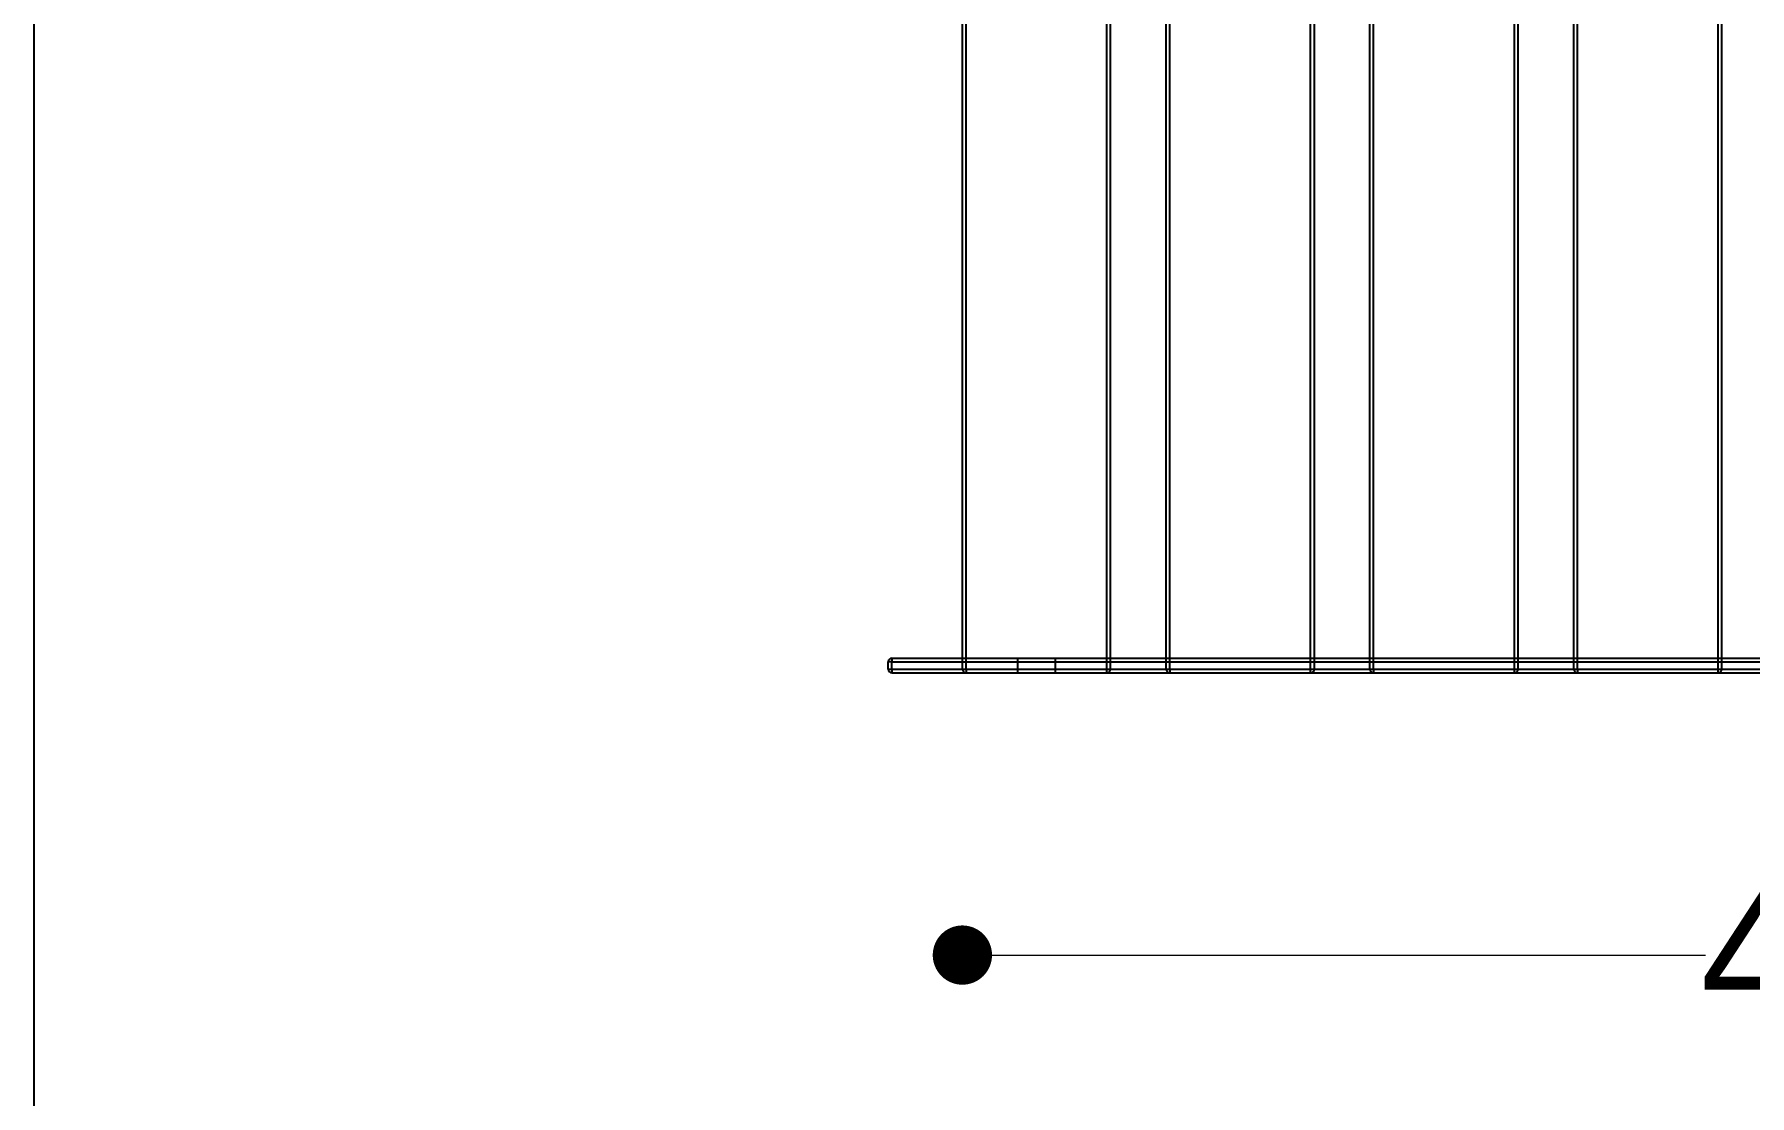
# Model space of a CAD drawing. Header units: millimetres. Extents: x 10366 to 13995, y 24552 to 29685.
# Drawn here: x 10366.2 to 10829.2, y 25166.2 to 25452.7 of the extents above; entities that cross this region are included whole.
import ezdxf

# ---------------------------------------------------------------- set-up
doc = ezdxf.new("R2010")
doc.units = ezdxf.units.MM
doc.header["$LTSCALE"] = 3
doc.layers.add('DomyÅ›lna', color=7, linetype='Continuous')
doc.layers.add('Hidden_lines', color=7, linetype='Continuous')
doc.styles.get("Standard").update_dxf_attribs({"font": 'arial.ttf'})
doc.dimstyles.new('MATEUSZ', dxfattribs={"dimtxt": 35, "dimasz": 16, "dimexe": 0.18, "dimexo": 0.0625, "dimgap": 0.09, "dimtad": 0, "dimdec": 0, "dimdsep": 46, "dimtxsty": 'Standard', "dimblk": 'DOT', "dimcen": 0.09, "dimse1": 1, "dimse2": 1, "dimadec": 0, "dimazin": 0, "dimtfac": 1, "dimtdec": 0, "dimtofl": 0, "dimtmove": 0, "dimatfit": 3, "dimfxl": 1, "dimtolj": 1, "dimtzin": 0, "dimlwd": 9, "dimlwe": 9, "dimarcsym": 0})

# ---------------------------------------------------------------- blocks, each defined once
blk = doc.blocks.new('_Dot')
at = {"color": 0, "linetype": 'ByBlock', "lineweight": -2}
blk.add_line((-0.5, 0), (-1, 0), dxfattribs=at)
at = {"color": 0, "linetype": 'ByBlock', "const_width": 0.5}
blk.add_lwpolyline([(-0.25, 0, 1), (0.25, 0, 1)], format="xyb", close=True, dxfattribs=at)
blk = doc.blocks.new('*D30')
at = {"color": 0, "lineweight": 9, "transparency": 16777216}
for p, q in [((10632.69, 25204.18), (10817.29, 25204.18)), ((11080.69, 25204.18), (10896.09, 25204.18))]:
    blk.add_line(p, q, dxfattribs=at)
at = {"layer": 'Defpoints', "color": 0, "transparency": 16777216}
for p in [(10616.69, 25284.35), (11096.69, 25284.35), (11096.69, 25204.18)]:
    blk.add_point(p, dxfattribs=at)
at = {"color": 0, "lineweight": 9, "transparency": 16777216, "xscale": 16, "yscale": 16, "zscale": 16, "rotation": 180}
blk.add_blockref('_Dot', (10616.69, 25204.18), dxfattribs=at)
at = {"color": 0, "lineweight": 9, "transparency": 16777216, "xscale": 16, "yscale": 16, "zscale": 16}
blk.add_blockref('_Dot', (11096.69, 25204.18), dxfattribs=at)
at = {"color": 0, "transparency": 16777216, "insert": (10856.69, 25204.18), "char_height": 35, "attachment_point": 5}
blk.add_mtext('\\A1;480', dxfattribs=at)

msp = doc.modelspace()

# ---------------------------------------------------------------- linework, layer by layer
msp.add_lwpolyline([(10366.2, 24552.48), (10366.2, 29684.64), (13995, 29684.64), (13995, 24552.48)], close=True)
at = {"layer": 'DomyÅ›lna'}
for p, q in [((10616.69, 25283.35), (10616.69, 25729.35)), ((10616.69, 25283.35), (10616.69, 25729.35)), ((10616.69, 25283.35), (10616.69, 25729.35)), ((10617.69, 25283.35), (10617.69, 25729.35)), ((10617.69, 25283.35), (10617.69, 25729.35)), ((10617.69, 25283.35), (10617.69, 25729.35)), ((10655.69, 25283.35), (10655.69, 25729.35)), ((10655.69, 25283.35), (10655.69, 25729.35)), ((10655.69, 25283.35), (10655.69, 25729.35)), ((10656.69, 25283.35), (10656.69, 25729.35)), ((10656.69, 25283.35), (10656.69, 25729.35)), ((10656.69, 25283.35), (10656.69, 25729.35)), ((10671.69, 25283.35), (10671.69, 25729.35)), ((10671.69, 25283.35), (10671.69, 25729.35)), ((10671.69, 25283.35), (10671.69, 25729.35)), ((10672.69, 25283.35), (10672.69, 25729.35)), ((10672.69, 25283.35), (10672.69, 25729.35)), ((10672.69, 25283.35), (10672.69, 25729.35)), ((10710.69, 25283.35), (10710.69, 25729.35)), ((10710.69, 25283.35), (10710.69, 25729.35)), ((10710.69, 25283.35), (10710.69, 25729.35)), ((10711.69, 25283.35), (10711.69, 25729.35)), ((10711.69, 25283.35), (10711.69, 25729.35)), ((10711.69, 25283.35), (10711.69, 25729.35)), ((10726.69, 25283.35), (10726.69, 25729.35)), ((10726.69, 25283.35), (10726.69, 25729.35)), ((10726.69, 25283.35), (10726.69, 25729.35)), ((10727.69, 25283.35), (10727.69, 25729.35)), ((10727.69, 25283.35), (10727.69, 25729.35)), ((10727.69, 25283.35), (10727.69, 25729.35)), ((10765.69, 25283.35), (10765.69, 25729.35)), ((10765.69, 25283.35), (10765.69, 25729.35)), ((10765.69, 25283.35), (10765.69, 25729.35)), ((10766.69, 25283.35), (10766.69, 25729.35)), ((10766.69, 25283.35), (10766.69, 25729.35)), ((10766.69, 25283.35), (10766.69, 25729.35)), ((10781.69, 25283.35), (10781.69, 25729.35)), ((10781.69, 25283.35), (10781.69, 25729.35)), ((10781.69, 25283.35), (10781.69, 25729.35)), ((10782.69, 25283.35), (10782.69, 25729.35)), ((10782.69, 25283.35), (10782.69, 25729.35)), ((10782.69, 25283.35), (10782.69, 25729.35)), ((10820.69, 25283.35), (10820.69, 25729.35)), ((10820.69, 25283.35), (10820.69, 25729.35)), ((10820.69, 25283.35), (10820.69, 25729.35)), ((10821.69, 25283.35), (10821.69, 25729.35)), ((10821.69, 25283.35), (10821.69, 25729.35)), ((10821.69, 25283.35), (10821.69, 25729.35)), ((10597.69, 25284.35), (11115.69, 25284.35)), ((10596.69, 25281.35), (10596.69, 25283.35)), ((10597.69, 25281.35), (10597.69, 25283.35)), ((10597.69, 25283.35), (11115.69, 25283.35)), ((10597.69, 25281.35), (11115.69, 25281.35)), ((10597.69, 25280.35), (11115.69, 25280.35))]:
    msp.add_line(p, q, dxfattribs=at)
for points in [[(10597.69, 25284.35, 0), (10597.69, 25284.35, 0), (10597.69, 25284.35, 0), (10597.69, 25284.35, 0), (10597.69, 25284.35, 0), (10597.69, 25284.35, 0), (10597.69, 25284.35, 0), (10597.69, 25284.35, 0), (10597.69, 25284.35, 0), (10597.69, 25284.35, 0), (10597.69, 25284.35, 0), (10597.69, 25284.35, 0), (10597.69, 25284.35, 0), (10597.69, 25284.35, 0), (10597.69, 25284.34, 0), (10597.69, 25284.32, 0), (10597.69, 25284.22, 0), (10597.69, 25283.35, 0)], [(10597.69, 25283.35, 0), (10596.69, 25283.35, 0)], [(10596.69, 25281.35, 0), (10596.69, 25281.35, 0), (10596.69, 25281.35, 0), (10596.69, 25281.35, 0), (10596.69, 25281.35, 0), (10596.69, 25281.35, 0), (10596.69, 25281.35, 0), (10596.69, 25281.35, 0), (10596.69, 25281.35, 0), (10596.69, 25281.35, 0), (10596.69, 25281.35, 0), (10596.69, 25281.35, 0), (10596.69, 25281.35, 0), (10596.69, 25281.35, 0), (10596.69, 25281.35, 0), (10596.72, 25281.35, 0), (10596.81, 25281.35, 0), (10597.69, 25281.35, 0)], [(10597.69, 25281.35, 0), (10597.69, 25280.35, 0)], [(10655.69, 25280.35, 0), (10655.69, 25280.35, 0), (10655.69, 25280.35, 0), (10655.69, 25280.35, 0), (10655.69, 25280.35, 0), (10655.69, 25280.35, 0), (10655.69, 25280.35, 0), (10655.69, 25280.35, 0), (10655.69, 25280.35, 0), (10655.69, 25280.35, 0), (10655.69, 25280.35, 0), (10655.69, 25280.35, 0), (10655.69, 25280.35, 0), (10655.69, 25280.35, 0), (10655.69, 25280.35, 0), (10655.69, 25280.38, 0), (10655.69, 25280.47, 0), (10655.69, 25281.35, 0)], [(10655.69, 25280.35, 0), (10655.69, 25280.35, 0), (10655.69, 25280.35, 0), (10655.69, 25280.35, 0), (10655.69, 25280.35, 0), (10655.69, 25280.35, 0), (10655.69, 25280.35, 0), (10655.69, 25280.35, 0), (10655.69, 25280.35, 0), (10655.69, 25280.35, 0), (10655.69, 25280.35, 0), (10655.69, 25280.35, 0), (10655.69, 25280.35, 0), (10655.69, 25280.35, 0), (10655.69, 25280.35, 0), (10655.69, 25280.38, 0), (10655.69, 25280.47, 0), (10655.69, 25281.35, 0)], [(10655.69, 25280.35, 0), (10655.69, 25280.35, 0), (10655.69, 25280.35, 0), (10655.69, 25280.35, 0), (10655.69, 25280.35, 0), (10655.69, 25280.35, 0), (10655.69, 25280.35, 0), (10655.69, 25280.35, 0), (10655.69, 25280.35, 0), (10655.69, 25280.35, 0), (10655.69, 25280.35, 0), (10655.69, 25280.35, 0), (10655.69, 25280.35, 0), (10655.69, 25280.35, 0), (10655.69, 25280.35, 0), (10655.69, 25280.38, 0), (10655.69, 25280.47, 0), (10655.69, 25281.35, 0)], [(10710.69, 25280.35, 0), (10710.69, 25280.35, 0), (10710.69, 25280.35, 0), (10710.69, 25280.35, 0), (10710.69, 25280.35, 0), (10710.69, 25280.35, 0), (10710.69, 25280.35, 0), (10710.69, 25280.35, 0), (10710.69, 25280.35, 0), (10710.69, 25280.35, 0), (10710.69, 25280.35, 0), (10710.69, 25280.35, 0), (10710.69, 25280.35, 0), (10710.69, 25280.35, 0), (10710.69, 25280.35, 0), (10710.69, 25280.38, 0), (10710.69, 25280.47, 0), (10710.69, 25281.35, 0)], [(10710.69, 25280.35, 0), (10710.69, 25280.35, 0), (10710.69, 25280.35, 0), (10710.69, 25280.35, 0), (10710.69, 25280.35, 0), (10710.69, 25280.35, 0), (10710.69, 25280.35, 0), (10710.69, 25280.35, 0), (10710.69, 25280.35, 0), (10710.69, 25280.35, 0), (10710.69, 25280.35, 0), (10710.69, 25280.35, 0), (10710.69, 25280.35, 0), (10710.69, 25280.35, 0), (10710.69, 25280.35, 0), (10710.69, 25280.38, 0), (10710.69, 25280.47, 0), (10710.69, 25281.35, 0)], [(10710.69, 25280.35, 0), (10710.69, 25280.35, 0), (10710.69, 25280.35, 0), (10710.69, 25280.35, 0), (10710.69, 25280.35, 0), (10710.69, 25280.35, 0), (10710.69, 25280.35, 0), (10710.69, 25280.35, 0), (10710.69, 25280.35, 0), (10710.69, 25280.35, 0), (10710.69, 25280.35, 0), (10710.69, 25280.35, 0), (10710.69, 25280.35, 0), (10710.69, 25280.35, 0), (10710.69, 25280.35, 0), (10710.69, 25280.38, 0), (10710.69, 25280.47, 0), (10710.69, 25281.35, 0)], [(10765.69, 25280.35, 0), (10765.69, 25280.35, 0), (10765.69, 25280.35, 0), (10765.69, 25280.35, 0), (10765.69, 25280.35, 0), (10765.69, 25280.35, 0), (10765.69, 25280.35, 0), (10765.69, 25280.35, 0), (10765.69, 25280.35, 0), (10765.69, 25280.35, 0), (10765.69, 25280.35, 0), (10765.69, 25280.35, 0), (10765.69, 25280.35, 0), (10765.69, 25280.35, 0), (10765.69, 25280.35, 0), (10765.69, 25280.38, 0), (10765.69, 25280.47, 0), (10765.69, 25281.35, 0)], [(10765.69, 25280.35, 0), (10765.69, 25280.35, 0), (10765.69, 25280.35, 0), (10765.69, 25280.35, 0), (10765.69, 25280.35, 0), (10765.69, 25280.35, 0), (10765.69, 25280.35, 0), (10765.69, 25280.35, 0), (10765.69, 25280.35, 0), (10765.69, 25280.35, 0), (10765.69, 25280.35, 0), (10765.69, 25280.35, 0), (10765.69, 25280.35, 0), (10765.69, 25280.35, 0), (10765.69, 25280.35, 0), (10765.69, 25280.38, 0), (10765.69, 25280.47, 0), (10765.69, 25281.35, 0)], [(10765.69, 25280.35, 0), (10765.69, 25280.35, 0), (10765.69, 25280.35, 0), (10765.69, 25280.35, 0), (10765.69, 25280.35, 0), (10765.69, 25280.35, 0), (10765.69, 25280.35, 0), (10765.69, 25280.35, 0), (10765.69, 25280.35, 0), (10765.69, 25280.35, 0), (10765.69, 25280.35, 0), (10765.69, 25280.35, 0), (10765.69, 25280.35, 0), (10765.69, 25280.35, 0), (10765.69, 25280.35, 0), (10765.69, 25280.38, 0), (10765.69, 25280.47, 0), (10765.69, 25281.35, 0)], [(10820.69, 25280.35, 0), (10820.69, 25280.35, 0), (10820.69, 25280.35, 0), (10820.69, 25280.35, 0), (10820.69, 25280.35, 0), (10820.69, 25280.35, 0), (10820.69, 25280.35, 0), (10820.69, 25280.35, 0), (10820.69, 25280.35, 0), (10820.69, 25280.35, 0), (10820.69, 25280.35, 0), (10820.69, 25280.35, 0), (10820.69, 25280.35, 0), (10820.69, 25280.35, 0), (10820.69, 25280.35, 0), (10820.69, 25280.38, 0), (10820.69, 25280.47, 0), (10820.69, 25281.35, 0)], [(10820.69, 25280.35, 0), (10820.69, 25280.35, 0), (10820.69, 25280.35, 0), (10820.69, 25280.35, 0), (10820.69, 25280.35, 0), (10820.69, 25280.35, 0), (10820.69, 25280.35, 0), (10820.69, 25280.35, 0), (10820.69, 25280.35, 0), (10820.69, 25280.35, 0), (10820.69, 25280.35, 0), (10820.69, 25280.35, 0), (10820.69, 25280.35, 0), (10820.69, 25280.35, 0), (10820.69, 25280.35, 0), (10820.69, 25280.38, 0), (10820.69, 25280.47, 0), (10820.69, 25281.35, 0)], [(10820.69, 25280.35, 0), (10820.69, 25280.35, 0), (10820.69, 25280.35, 0), (10820.69, 25280.35, 0), (10820.69, 25280.35, 0), (10820.69, 25280.35, 0), (10820.69, 25280.35, 0), (10820.69, 25280.35, 0), (10820.69, 25280.35, 0), (10820.69, 25280.35, 0), (10820.69, 25280.35, 0), (10820.69, 25280.35, 0), (10820.69, 25280.35, 0), (10820.69, 25280.35, 0), (10820.69, 25280.35, 0), (10820.69, 25280.38, 0), (10820.69, 25280.47, 0), (10820.69, 25281.35, 0)]]:
    msp.add_polyline3d(points, dxfattribs=at)
for centre, start, end in [((10597.69, 25283.35), 90, 180), ((10597.69, 25281.35), 180, 270), ((10617.69, 25281.35), 180, 270), ((10617.69, 25281.35), 180, 270), ((10617.69, 25281.35), 180, 270), ((10617.69, 25281.35), 180, 270), ((10672.69, 25281.35), 180, 270), ((10672.69, 25281.35), 180, 270), ((10672.69, 25281.35), 180, 270), ((10672.69, 25281.35), 180, 270), ((10727.69, 25281.35), 180, 270), ((10727.69, 25281.35), 180, 270), ((10727.69, 25281.35), 180, 270), ((10727.69, 25281.35), 180, 270), ((10782.69, 25281.35), 180, 270), ((10782.69, 25281.35), 180, 270), ((10782.69, 25281.35), 180, 270), ((10782.69, 25281.35), 180, 270)]:
    msp.add_arc(centre, 1, start, end, dxfattribs=at)
at = {"layer": 'Hidden_lines'}
for p, q in [((10616.69, 25281.35), (10616.69, 25284.35)), ((10617.69, 25281.35), (10617.69, 25284.35)), ((10631.69, 25280.35), (10631.69, 25284.35)), ((10641.69, 25284.35), (10641.69, 25280.35)), ((10655.69, 25281.35), (10655.69, 25284.35)), ((10656.69, 25281.35), (10656.69, 25284.35)), ((10671.69, 25281.35), (10671.69, 25284.35)), ((10672.69, 25281.35), (10672.69, 25284.35)), ((10710.69, 25281.35), (10710.69, 25284.35)), ((10711.69, 25281.35), (10711.69, 25284.35)), ((10726.69, 25281.35), (10726.69, 25284.35)), ((10727.69, 25281.35), (10727.69, 25284.35)), ((10765.69, 25281.35), (10765.69, 25284.35)), ((10766.69, 25281.35), (10766.69, 25284.35)), ((10781.69, 25281.35), (10781.69, 25284.35)), ((10782.69, 25281.35), (10782.69, 25284.35)), ((10820.69, 25281.35), (10820.69, 25284.35)), ((10821.69, 25281.35), (10821.69, 25284.35)), ((10616.69, 25281.35), (10616.69, 25283.35)), ((10616.69, 25281.35), (10616.69, 25283.35)), ((10616.69, 25281.35), (10616.69, 25283.35)), ((10617.69, 25281.35), (10617.69, 25283.35)), ((10617.69, 25281.35), (10617.69, 25283.35)), ((10617.69, 25281.35), (10617.69, 25283.35)), ((10655.69, 25281.35), (10655.69, 25283.35)), ((10655.69, 25281.35), (10655.69, 25283.35)), ((10655.69, 25281.35), (10655.69, 25283.35)), ((10656.69, 25281.35), (10656.69, 25283.35)), ((10656.69, 25281.35), (10656.69, 25283.35)), ((10656.69, 25281.35), (10656.69, 25283.35)), ((10671.69, 25281.35), (10671.69, 25283.35)), ((10671.69, 25281.35), (10671.69, 25283.35)), ((10671.69, 25281.35), (10671.69, 25283.35)), ((10672.69, 25281.35), (10672.69, 25283.35)), ((10672.69, 25281.35), (10672.69, 25283.35)), ((10672.69, 25281.35), (10672.69, 25283.35)), ((10710.69, 25281.35), (10710.69, 25283.35)), ((10710.69, 25281.35), (10710.69, 25283.35)), ((10710.69, 25281.35), (10710.69, 25283.35)), ((10711.69, 25281.35), (10711.69, 25283.35)), ((10711.69, 25281.35), (10711.69, 25283.35)), ((10711.69, 25281.35), (10711.69, 25283.35)), ((10726.69, 25281.35), (10726.69, 25283.35)), ((10726.69, 25281.35), (10726.69, 25283.35)), ((10726.69, 25281.35), (10726.69, 25283.35)), ((10727.69, 25281.35), (10727.69, 25283.35)), ((10727.69, 25281.35), (10727.69, 25283.35)), ((10727.69, 25281.35), (10727.69, 25283.35)), ((10765.69, 25281.35), (10765.69, 25283.35)), ((10765.69, 25281.35), (10765.69, 25283.35)), ((10765.69, 25281.35), (10765.69, 25283.35)), ((10766.69, 25281.35), (10766.69, 25283.35)), ((10766.69, 25281.35), (10766.69, 25283.35)), ((10766.69, 25281.35), (10766.69, 25283.35)), ((10781.69, 25281.35), (10781.69, 25283.35)), ((10781.69, 25281.35), (10781.69, 25283.35)), ((10781.69, 25281.35), (10781.69, 25283.35)), ((10782.69, 25281.35), (10782.69, 25283.35)), ((10782.69, 25281.35), (10782.69, 25283.35)), ((10782.69, 25281.35), (10782.69, 25283.35)), ((10820.69, 25281.35), (10820.69, 25283.35)), ((10820.69, 25281.35), (10820.69, 25283.35)), ((10820.69, 25281.35), (10820.69, 25283.35)), ((10821.69, 25281.35), (10821.69, 25283.35)), ((10821.69, 25281.35), (10821.69, 25283.35)), ((10821.69, 25281.35), (10821.69, 25283.35))]:
    msp.add_line(p, q, dxfattribs=at)
for points in [[(10617.69, 25281.35, 0), (10617.69, 25280.35, 0)], [(10617.69, 25281.35, 0), (10617.69, 25280.35, 0)], [(10617.69, 25281.35, 0), (10617.69, 25280.35, 0)], [(10617.69, 25281.35, 0), (10617.69, 25280.35, 0)], [(10655.69, 25280.35, 0), (10655.69, 25280.35, 0), (10655.69, 25280.35, 0), (10655.69, 25280.35, 0), (10655.69, 25280.35, 0), (10655.69, 25280.35, 0), (10655.69, 25280.35, 0), (10655.69, 25280.35, 0), (10655.69, 25280.35, 0), (10655.69, 25280.35, 0), (10655.69, 25280.35, 0), (10655.69, 25280.35, 0), (10655.69, 25280.35, 0), (10655.69, 25280.35, 0), (10655.69, 25280.35, 0), (10655.69, 25280.38, 0), (10655.69, 25280.47, 0), (10655.69, 25281.35, 0)], [(10672.69, 25281.35, 0), (10672.69, 25280.35, 0)], [(10672.69, 25281.35, 0), (10672.69, 25280.35, 0)], [(10672.69, 25281.35, 0), (10672.69, 25280.35, 0)], [(10672.69, 25281.35, 0), (10672.69, 25280.35, 0)], [(10710.69, 25280.35, 0), (10710.69, 25280.35, 0), (10710.69, 25280.35, 0), (10710.69, 25280.35, 0), (10710.69, 25280.35, 0), (10710.69, 25280.35, 0), (10710.69, 25280.35, 0), (10710.69, 25280.35, 0), (10710.69, 25280.35, 0), (10710.69, 25280.35, 0), (10710.69, 25280.35, 0), (10710.69, 25280.35, 0), (10710.69, 25280.35, 0), (10710.69, 25280.35, 0), (10710.69, 25280.35, 0), (10710.69, 25280.38, 0), (10710.69, 25280.47, 0), (10710.69, 25281.35, 0)], [(10727.69, 25281.35, 0), (10727.69, 25280.35, 0)], [(10727.69, 25281.35, 0), (10727.69, 25280.35, 0)], [(10727.69, 25281.35, 0), (10727.69, 25280.35, 0)], [(10727.69, 25281.35, 0), (10727.69, 25280.35, 0)], [(10765.69, 25280.35, 0), (10765.69, 25280.35, 0), (10765.69, 25280.35, 0), (10765.69, 25280.35, 0), (10765.69, 25280.35, 0), (10765.69, 25280.35, 0), (10765.69, 25280.35, 0), (10765.69, 25280.35, 0), (10765.69, 25280.35, 0), (10765.69, 25280.35, 0), (10765.69, 25280.35, 0), (10765.69, 25280.35, 0), (10765.69, 25280.35, 0), (10765.69, 25280.35, 0), (10765.69, 25280.35, 0), (10765.69, 25280.38, 0), (10765.69, 25280.47, 0), (10765.69, 25281.35, 0)], [(10782.69, 25281.35, 0), (10782.69, 25280.35, 0)], [(10782.69, 25281.35, 0), (10782.69, 25280.35, 0)], [(10782.69, 25281.35, 0), (10782.69, 25280.35, 0)], [(10782.69, 25281.35, 0), (10782.69, 25280.35, 0)], [(10820.69, 25280.35, 0), (10820.69, 25280.35, 0), (10820.69, 25280.35, 0), (10820.69, 25280.35, 0), (10820.69, 25280.35, 0), (10820.69, 25280.35, 0), (10820.69, 25280.35, 0), (10820.69, 25280.35, 0), (10820.69, 25280.35, 0), (10820.69, 25280.35, 0), (10820.69, 25280.35, 0), (10820.69, 25280.35, 0), (10820.69, 25280.35, 0), (10820.69, 25280.35, 0), (10820.69, 25280.35, 0), (10820.69, 25280.38, 0), (10820.69, 25280.47, 0), (10820.69, 25281.35, 0)]]:
    msp.add_polyline3d(points, dxfattribs=at)
for centre in [(10655.69, 25281.35), (10655.69, 25281.35), (10655.69, 25281.35), (10655.69, 25281.35), (10710.69, 25281.35), (10710.69, 25281.35), (10710.69, 25281.35), (10710.69, 25281.35), (10765.69, 25281.35), (10765.69, 25281.35), (10765.69, 25281.35), (10765.69, 25281.35), (10820.69, 25281.35), (10820.69, 25281.35), (10820.69, 25281.35), (10820.69, 25281.35)]:
    msp.add_arc(centre, 1, 270, 0, dxfattribs=at)

# ---------------------------------------------------------------- dimensions: what is measured, and where the dimension line sits
dim = msp.add_linear_dim(base=(11096.69, 25204.18), p1=(10616.69, 25284.35), p2=(11096.69, 25284.35), dimstyle='MATEUSZ')
dim.commit()
dim.dimension.update_dxf_attribs({"geometry": '*D30', "text_midpoint": (10856.69, 25204.18)})

doc.saveas('drawing.dxf')
